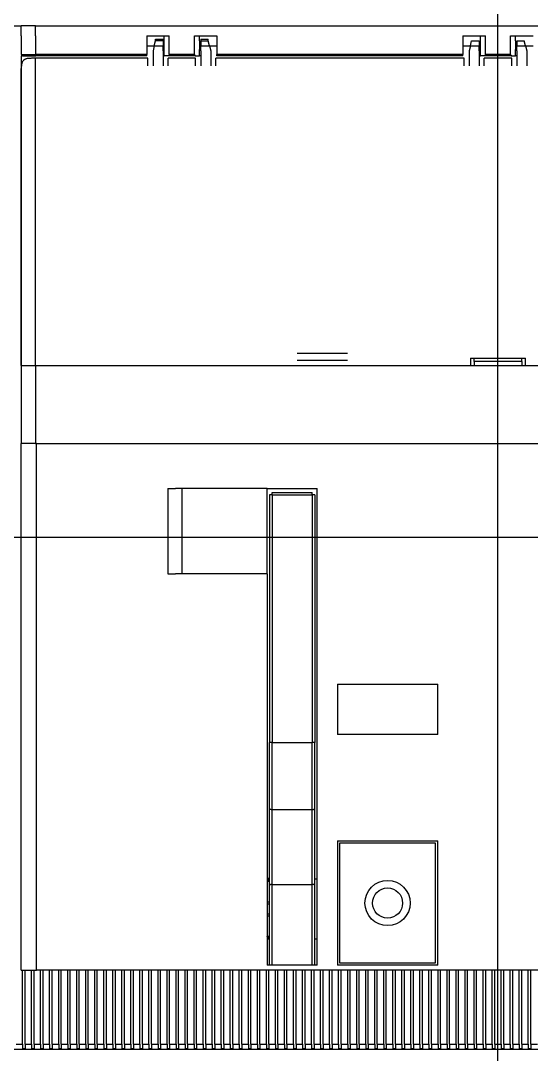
# Model space of a CAD drawing. Header units: metres. Extents: x -364 to 984, y 2601 to 8084.
# Drawn here: x 192.4 to 294.2, y 7642.2 to 7848.2 of the extents above; entities that cross this region are included whole.
import ezdxf

# ---------------------------------------------------------------- set-up
doc = ezdxf.new("R2010")
doc.units = ezdxf.units.M

# ---------------------------------------------------------------- blocks, each defined once
blk = doc.blocks.new('ABB-TR_T7_3')
for p, q in [((497.339783, 63.986435), (497.339783, 345.520004)), ((397.339821, 311.353454), (402.339821, 311.353454)), ((405.168252, 311.353454), (402.339821, 311.353454)), ((402.339821, 309.353454), (402.339821, 311.353454)), ((405.168252, 311.353454), (589.511391, 311.353454)), ((405.168252, 309.353454), (405.168252, 311.353454)), ((402.339821, 309.353454), (402.339821, 307.353454)), ((405.168252, 309.353454), (405.168252, 305.603454)), ((427.339821, 309.353454), (431.839821, 309.353454)), ((427.339821, 309.353454), (427.339821, 305.603454)), ((430.839821, 308.353454), (430.839821, 309.353454)), ((431.839821, 305.603454), (431.839821, 309.353454)), ((436.839821, 309.353454), (441.339821, 309.353454)), ((436.839821, 305.603454), (436.839821, 309.353454)), ((437.839821, 308.353454), (437.839821, 309.353454)), ((441.339821, 309.353454), (441.339821, 305.603454)), ((490.339822, 309.353454), (494.839822, 309.353454)), ((490.339822, 309.353454), (490.339822, 305.603454)), ((493.839822, 308.353454), (493.839822, 309.353454)), ((494.839822, 305.603454), (494.839822, 309.353454)), ((499.839822, 309.353454), (504.339822, 309.353454)), ((499.839822, 305.603454), (499.839822, 309.353454)), ((500.839822, 308.353454), (500.839822, 309.353454)), ((402.339821, 307.353454), (402.339821, 305.603454)), ((427.339821, 307.353454), (428.839821, 307.353454)), ((428.839821, 307.353454), (428.589821, 306.353454)), ((428.839821, 307.353454), (429.089821, 308.353454)), ((428.839821, 307.353454), (430.589821, 307.353454)), ((429.089821, 308.337379), (429.089821, 308.653457)), ((429.089821, 308.653457), (430.589821, 308.653457)), ((430.589821, 308.337379), (429.089821, 308.337379)), ((430.534821, 307.353454), (430.894822, 307.353454)), ((430.589821, 308.653457), (430.589821, 308.337379)), ((430.589821, 308.337379), (430.589821, 307.353454)), ((430.589821, 308.103454), (430.839821, 308.103454)), ((430.589821, 306.353454), (430.589821, 307.353454)), ((430.839821, 307.853454), (430.839821, 308.353454)), ((430.839821, 306.853454), (430.839821, 307.853454)), ((438.144932, 307.353454), (437.784211, 307.353454)), ((437.839821, 308.353454), (437.839821, 307.853454)), ((438.089821, 308.103454), (437.839821, 308.103454)), ((437.839821, 307.853454), (437.839821, 306.853454)), ((438.089821, 308.653457), (438.089821, 308.337379)), ((438.089821, 308.653457), (439.589821, 308.653457)), ((438.089821, 308.337379), (438.089821, 307.353454)), ((438.089821, 308.337379), (439.589821, 308.337379)), ((438.089821, 307.353454), (439.839821, 307.353454)), ((438.089821, 306.353454), (438.089821, 307.353454)), ((439.589821, 308.337379), (439.589821, 308.653457)), ((439.839821, 307.353454), (439.589821, 308.353454)), ((439.839818, 307.353454), (441.339821, 307.353454)), ((439.839821, 307.353454), (440.089821, 306.353454)), ((490.339822, 307.353454), (491.83982, 307.353454)), ((491.839822, 307.353454), (491.589822, 306.353454)), ((491.839822, 307.353454), (492.089822, 308.353454)), ((491.839822, 307.353454), (493.589822, 307.353454)), ((492.089822, 308.353454), (493.589822, 308.353454)), ((493.534822, 307.353454), (493.894822, 307.353454)), ((493.589822, 308.353454), (493.589822, 307.353454)), ((493.589822, 308.103454), (493.839821, 308.103454)), ((493.589822, 306.353454), (493.589822, 307.353454)), ((493.839822, 307.853454), (493.839822, 308.353454)), ((493.839822, 306.853454), (493.839822, 307.853454)), ((501.144932, 307.353454), (500.784212, 307.353454)), ((501.089822, 308.103454), (500.839821, 308.103454)), ((500.839822, 308.353454), (500.839822, 307.853454)), ((500.839822, 307.853454), (500.839822, 306.853454)), ((501.089822, 308.353454), (501.089822, 307.353454)), ((501.089822, 308.353454), (502.589822, 308.353454)), ((501.089822, 307.353454), (502.839822, 307.353454)), ((501.089822, 306.353454), (501.089822, 307.353454)), ((502.839822, 307.353454), (502.589822, 308.353454)), ((502.839819, 307.353454), (504.339822, 307.353454)), ((502.839822, 307.353454), (503.089822, 306.353454)), ((402.339821, 305.603454), (405.168252, 305.603454)), ((402.589821, 305.353454), (402.339821, 305.353454)), ((402.339821, 305.353454), (402.339821, 243.603454)), ((402.589821, 305.353454), (405.25158, 305.353454)), ((427.339821, 305.603454), (405.168252, 305.603454)), ((427.339821, 305.353454), (405.25158, 305.353454)), ((427.339821, 305.353454), (427.339821, 305.603454)), ((428.589821, 306.353454), (428.589821, 303.353454)), ((430.589821, 306.603454), (430.839821, 306.603454)), ((430.589821, 306.353454), (430.589821, 303.353454)), ((430.589821, 305.353454), (430.839821, 305.353454)), ((430.839821, 306.353454), (430.839821, 306.853454)), ((430.839821, 305.353454), (430.839821, 306.353454)), ((431.604119, 305.353454), (430.839821, 305.353454)), ((437.075524, 305.353454), (431.604119, 305.353454)), ((436.839821, 305.603454), (431.839821, 305.603454)), ((437.075524, 305.353454), (437.839821, 305.353454)), ((437.839821, 306.853454), (437.839821, 306.353454)), ((437.839821, 306.353454), (437.839821, 306.603454)), ((438.089821, 306.603454), (437.839821, 306.603454)), ((437.839821, 305.353454), (437.839821, 306.353454)), ((438.089821, 305.353454), (437.839821, 305.353454)), ((438.089821, 306.353454), (438.089821, 303.353454)), ((440.089821, 306.353454), (440.089821, 303.353454)), ((441.339821, 305.353454), (441.339821, 305.603454)), ((490.339822, 305.603454), (441.339821, 305.603454)), ((490.339822, 305.353454), (441.339821, 305.353454)), ((490.339822, 305.353454), (490.339822, 305.603454)), ((491.589822, 306.353454), (491.589822, 303.353454)), ((493.58982, 305.353454), (493.839822, 305.353454)), ((493.589822, 306.603454), (493.839821, 306.603454)), ((493.589822, 306.353454), (493.589822, 303.353454)), ((493.839822, 306.353454), (493.839822, 306.853454)), ((493.839822, 305.353454), (493.839822, 306.353454)), ((494.60412, 305.353454), (493.839822, 305.353454)), ((500.075524, 305.353454), (494.60412, 305.353454)), ((499.839822, 305.603454), (494.839822, 305.603454)), ((500.075524, 305.353454), (500.839822, 305.353454)), ((501.089822, 306.603454), (500.839821, 306.603454)), ((500.839822, 306.853454), (500.839822, 306.353454)), ((500.839822, 306.353454), (500.839822, 306.603454)), ((500.839822, 305.353454), (500.839822, 306.353454)), ((501.08982, 305.353454), (500.839822, 305.353454)), ((501.089822, 306.353454), (501.089822, 303.353454)), ((503.089822, 306.353454), (503.089822, 303.353454)), ((402.339821, 243.603454), (402.339821, 302.853454)), ((427.589821, 304.853454), (405.168252, 304.853454)), ((405.168252, 243.603454), (405.168252, 304.853454)), ((427.589821, 303.353454), (427.589821, 304.853454)), ((437.089821, 304.853454), (431.589821, 304.853454)), ((431.589821, 303.353454), (431.589821, 304.853454)), ((437.089821, 303.353454), (437.089821, 304.853454)), ((490.589822, 304.853454), (441.089821, 304.853454)), ((441.089821, 303.353454), (441.089821, 304.853454)), ((490.589822, 303.353454), (490.589822, 304.853454)), ((500.089822, 304.853454), (494.589822, 304.853454)), ((494.589822, 303.353454), (494.589822, 304.853454)), ((500.089822, 303.353454), (500.089822, 304.853454)), ((457.339783, 246.103454), (467.339783, 246.103454)), ((402.339821, 243.603454), (402.339821, 235.353454)), ((402.339821, 243.603454), (405.168252, 243.603454)), ((402.339821, 243.603454), (405.168252, 243.603454)), ((405.168252, 243.603454), (405.168252, 228.103454)), ((405.168252, 243.603454), (411.839821, 243.603454)), ((411.839821, 243.603454), (422.839821, 243.603454)), ((422.839783, 243.603454), (491.839783, 243.603454)), ((422.839821, 243.603454), (491.839822, 243.603454)), ((467.339783, 244.603454), (457.339783, 244.603454)), ((491.839783, 245.103454), (491.839783, 243.603454)), ((491.839783, 245.103454), (502.839783, 245.103454)), ((491.839783, 243.603454), (492.589783, 243.603454)), ((492.589783, 244.403454), (492.589783, 245.103454)), ((492.589783, 244.403454), (492.589783, 243.603454)), ((502.089783, 244.403454), (492.589783, 244.403454)), ((492.589783, 243.603454), (502.089783, 243.603454)), ((502.089783, 244.403454), (502.089783, 245.103454)), ((502.089783, 244.403454), (502.089783, 243.603454)), ((502.089783, 243.603454), (502.839783, 243.603454)), ((502.839783, 243.603454), (502.839783, 245.103454)), ((502.839822, 243.603454), (571.839821, 243.603454)), ((402.339821, 235.353454), (402.339821, 228.103451)), ((405.339783, 228.103454), (402.339783, 228.103454)), ((402.339783, 123.103454), (402.339783, 228.103454)), ((405.168252, 228.103454), (478.012633, 228.103454)), ((405.339783, 228.103454), (478.012637, 228.103454)), ((405.339783, 123.103454), (405.339783, 228.103454)), ((477.853192, 228.103454), (589.339783, 228.103454)), ((431.538483, 219.103454), (431.538483, 202.103454)), ((431.538483, 219.103454), (433.042649, 219.103454)), ((451.338486, 219.103454), (433.042649, 219.103454)), ((434.302273, 219.103454), (434.302273, 202.103454)), ((451.338486, 219.103454), (461.338486, 219.103454)), ((451.338486, 202.103454), (451.338486, 219.103454)), ((461.338486, 124.103454), (461.338486, 219.103454)), ((452.338486, 217.853454), (451.838486, 217.853454)), ((451.838486, 217.853454), (451.838486, 168.469776)), ((452.338486, 218.353454), (460.338486, 218.353454)), ((452.338486, 217.853454), (452.338486, 218.353454)), ((452.338486, 217.853454), (460.338486, 217.853454)), ((452.338486, 217.853454), (452.338486, 168.469776)), ((460.338486, 217.853454), (460.338486, 218.353454)), ((460.838486, 217.853454), (460.338486, 217.853454)), ((460.338486, 217.853454), (460.338486, 168.469776)), ((460.838486, 217.853454), (460.838486, 168.469776)), ((607.244744, 209.353454), (383.565323, 209.353454)), ((431.538483, 202.103454), (433.042649, 202.103454)), ((451.338486, 202.103454), (433.042649, 202.103454)), ((451.338486, 202.103454), (451.338486, 124.103454)), ((465.338486, 180.103454), (465.338486, 170.103454)), ((465.338486, 180.103454), (485.338486, 180.103454)), ((485.338486, 170.103454), (485.338486, 180.103454)), ((485.338486, 170.103454), (465.338486, 170.103454)), ((452.338486, 168.469776), (451.838486, 168.469776)), ((451.838486, 155.324154), (451.838486, 168.469776)), ((452.338486, 168.469776), (460.338486, 168.469776)), ((452.338486, 155.157753), (452.338486, 168.469776)), ((460.838486, 168.469776), (460.338486, 168.469776)), ((460.338486, 155.157753), (460.338486, 168.469776)), ((460.838486, 155.32415), (460.838486, 168.469776)), ((451.838486, 140.025345), (451.838486, 155.32415)), ((452.338486, 155.157753), (460.338486, 155.157753)), ((452.338486, 140.224144), (452.338486, 155.157753)), ((460.338486, 140.224144), (460.338486, 155.157753)), ((460.838486, 140.025345), (460.838486, 155.32415)), ((465.338486, 148.903454), (465.338486, 124.103454)), ((465.338486, 148.903454), (485.338486, 148.903454)), ((465.838486, 124.503456), (465.838486, 148.503456)), ((465.838486, 148.503456), (484.838486, 148.503456)), ((484.838486, 148.503456), (484.838486, 124.503456)), ((485.338486, 124.103454), (485.338486, 148.903454)), ((451.338475, 140.884605), (451.838486, 140.884605)), ((451.838486, 140.853454), (451.338479, 140.853454)), ((452.338486, 140.224144), (460.338486, 140.224144)), ((452.338486, 124.103668), (452.338486, 140.224144)), ((460.338486, 124.103668), (460.338486, 140.224144)), ((460.838486, 141.353454), (461.338479, 141.353454)), ((451.838486, 124.103462), (451.838486, 140.025345)), ((460.838486, 124.103462), (460.838486, 140.025345)), ((451.338482, 136.728454), (451.838486, 136.728454)), ((451.338482, 136.353454), (451.838486, 136.353454)), ((451.338482, 134.353454), (451.838486, 134.353454)), ((451.338482, 133.978454), (451.838486, 133.978454)), ((451.338475, 129.822304), (451.838486, 129.822304)), ((451.838486, 129.853454), (451.338479, 129.853454)), ((460.838486, 129.353454), (461.338479, 129.353454)), ((461.338486, 124.103454), (451.338486, 124.103454)), ((485.338486, 124.103454), (465.338486, 124.103454)), ((484.838486, 124.503456), (465.838486, 124.503456)), ((402.339783, 123.103454), (405.339783, 123.103454)), ((402.589821, 108.353454), (402.589821, 123.103454)), ((403.089821, 108.353454), (403.089821, 123.103454)), ((404.389824, 108.353454), (404.389824, 123.103454)), ((404.889824, 108.353454), (404.889824, 123.103454)), ((589.339783, 123.103454), (405.339783, 123.103454)), ((406.18982, 108.353454), (406.18982, 123.103454)), ((406.68982, 108.353454), (406.68982, 123.103454)), ((407.989823, 108.353454), (407.989823, 123.103454)), ((408.489823, 108.353454), (408.489823, 123.103454)), ((409.789818, 108.353454), (409.789818, 123.103454)), ((410.289818, 108.353454), (410.289818, 123.103454)), ((411.589821, 108.353454), (411.589821, 123.103454)), ((412.089821, 108.353454), (412.089821, 123.103454)), ((413.389824, 108.353454), (413.389824, 123.103454)), ((413.889824, 108.353454), (413.889824, 123.103454)), ((415.18982, 108.353454), (415.18982, 123.103454)), ((415.68982, 108.353454), (415.68982, 123.103454)), ((416.989823, 108.353454), (416.989823, 123.103454)), ((417.489823, 108.353454), (417.489823, 123.103454)), ((418.789818, 108.353454), (418.789818, 123.103454)), ((419.289818, 108.353454), (419.289818, 123.103454)), ((420.589821, 108.353454), (420.589821, 123.103454)), ((421.089821, 108.353454), (421.089821, 123.103454)), ((422.389824, 108.353454), (422.389824, 123.103454)), ((422.889824, 108.353454), (422.889824, 123.103454)), ((424.18982, 108.353454), (424.18982, 123.103454)), ((424.68982, 108.353454), (424.68982, 123.103454)), ((425.989823, 108.353454), (425.989823, 123.103454)), ((426.489823, 108.353454), (426.489823, 123.103454)), ((427.789818, 108.353454), (427.789818, 123.103454)), ((428.289818, 108.353454), (428.289818, 123.103454)), ((429.589821, 108.353454), (429.589821, 123.103454)), ((430.089821, 108.353454), (430.089821, 123.103454)), ((431.389824, 108.353454), (431.389824, 123.103454)), ((431.889824, 108.353454), (431.889824, 123.103454)), ((433.18982, 108.353454), (433.18982, 123.103454)), ((433.689824, 108.353454), (433.689824, 123.103454)), ((434.989823, 108.353454), (434.989823, 123.103454)), ((435.489823, 108.353454), (435.489823, 123.103454)), ((436.789822, 108.353454), (436.789822, 123.103454)), ((437.289822, 108.353454), (437.289822, 123.103454)), ((438.589821, 108.353454), (438.589821, 123.103454)), ((439.089821, 108.353454), (439.089821, 123.103454)), ((440.389821, 108.353454), (440.389821, 123.103454)), ((440.889821, 108.353454), (440.889821, 123.103454)), ((442.189824, 108.353454), (442.189824, 123.103454)), ((442.689824, 108.353454), (442.689824, 123.103454)), ((443.989823, 108.353454), (443.989823, 123.103454)), ((444.489823, 108.353454), (444.489823, 123.103454)), ((445.789822, 108.353454), (445.789822, 123.103454)), ((446.289822, 108.353454), (446.289822, 123.103454)), ((447.589821, 108.353454), (447.589821, 123.103454)), ((448.089821, 108.353454), (448.089821, 123.103454)), ((449.389821, 108.353454), (449.389821, 123.103454)), ((449.889821, 108.353454), (449.889821, 123.103454)), ((451.189824, 108.353454), (451.189824, 123.103454)), ((451.689824, 108.353454), (451.689824, 123.103454)), ((452.989823, 108.353454), (452.989823, 123.103454)), ((453.489823, 108.353454), (453.489823, 123.103454)), ((454.789822, 108.353454), (454.789822, 123.103454)), ((455.289822, 108.353454), (455.289822, 123.103454)), ((456.589821, 108.353454), (456.589821, 123.103454)), ((457.089821, 108.353454), (457.089821, 123.103454)), ((458.389821, 108.353454), (458.389821, 123.103454)), ((458.889821, 108.353454), (458.889821, 123.103454)), ((460.189824, 108.353454), (460.189824, 123.103454)), ((460.689824, 108.353454), (460.689824, 123.103454)), ((461.989823, 108.353454), (461.989823, 123.103454)), ((462.489823, 108.353454), (462.489823, 123.103454)), ((463.789822, 108.353454), (463.789822, 123.103454)), ((464.289822, 108.353454), (464.289822, 123.103454)), ((465.589821, 108.353454), (465.589821, 123.103454)), ((466.089821, 108.353454), (466.089821, 123.103454)), ((467.389823, 108.353454), (467.389823, 123.103454)), ((467.889823, 108.353454), (467.889823, 123.103454)), ((469.189822, 108.353454), (469.189822, 123.103454)), ((469.689822, 108.353454), (469.689822, 123.103454)), ((470.989823, 108.353454), (470.989823, 123.103454)), ((471.489823, 108.353454), (471.489823, 123.103454)), ((472.789822, 108.353454), (472.789822, 123.103454)), ((473.289822, 108.353454), (473.289822, 123.103454)), ((474.589821, 108.353454), (474.589821, 123.103454)), ((475.089821, 108.353454), (475.089821, 123.103454)), ((476.389823, 108.353454), (476.389823, 123.103454)), ((476.889823, 108.353454), (476.889823, 123.103454)), ((478.189822, 108.353454), (478.189822, 123.103454)), ((478.689822, 108.353454), (478.689822, 123.103454)), ((479.989823, 108.353454), (479.989823, 123.103454)), ((480.489823, 108.353454), (480.489823, 123.103454)), ((481.789822, 108.353454), (481.789822, 123.103454)), ((482.289822, 108.353454), (482.289822, 123.103454)), ((483.589822, 108.353454), (483.589822, 123.103454)), ((484.089822, 108.353454), (484.089822, 123.103454)), ((485.389823, 108.353454), (485.389823, 123.103454)), ((485.889823, 108.353454), (485.889823, 123.103454)), ((487.189822, 108.353454), (487.189822, 123.103454)), ((487.689822, 108.353454), (487.689822, 123.103454)), ((488.989822, 108.353454), (488.989822, 123.103454)), ((489.489822, 108.353454), (489.489822, 123.103454)), ((490.789822, 108.353454), (490.789822, 123.103454)), ((491.289822, 108.353454), (491.289822, 123.103454)), ((492.589822, 108.353454), (492.589822, 123.103454)), ((493.089822, 108.353454), (493.089822, 123.103454)), ((494.389822, 108.353454), (494.389822, 123.103454)), ((494.889822, 108.353454), (494.889822, 123.103454)), ((496.189822, 108.353454), (496.189822, 123.103454)), ((496.689822, 108.353454), (496.689822, 123.103454)), ((497.989822, 108.353454), (497.989822, 123.103454)), ((498.489822, 108.353454), (498.489822, 123.103454)), ((499.789822, 108.353454), (499.789822, 123.103454)), ((500.289822, 108.353454), (500.289822, 123.103454)), ((501.589822, 108.353454), (501.589822, 123.103454)), ((502.089822, 108.353454), (502.089822, 123.103454)), ((503.389822, 108.353454), (503.389822, 123.103454)), ((503.889822, 108.353454), (503.889822, 123.103454)), ((397.339821, 107.353454), (597.339821, 107.353454)), ((401.289818, 108.353454), (402.589821, 108.353454)), ((402.589821, 108.353454), (402.589821, 107.487427)), ((402.589821, 107.487427), (403.089821, 107.487427)), ((403.089821, 108.353454), (404.389824, 108.353454)), ((403.089821, 108.353454), (403.089821, 107.487427)), ((404.389824, 108.353454), (404.389824, 107.487427)), ((404.389824, 107.487427), (404.889824, 107.487427)), ((404.889824, 108.353454), (406.18982, 108.353454)), ((404.889824, 108.353454), (404.889824, 107.487427)), ((406.18982, 108.353454), (406.18982, 107.487427)), ((406.18982, 107.487427), (406.68982, 107.487427)), ((406.68982, 108.353454), (407.989823, 108.353454)), ((406.68982, 108.353454), (406.68982, 107.487427)), ((407.989823, 108.353454), (407.989823, 107.487427)), ((407.989823, 107.487427), (408.489823, 107.487427)), ((408.489823, 108.353454), (409.789818, 108.353454)), ((408.489823, 108.353454), (408.489823, 107.487427)), ((409.789818, 108.353454), (409.789818, 107.487427)), ((409.789818, 107.487427), (410.289818, 107.487427)), ((410.289818, 108.353454), (411.589821, 108.353454)), ((410.289818, 108.353454), (410.289818, 107.487427)), ((411.589821, 108.353454), (411.589821, 107.487427)), ((411.589821, 107.487427), (412.089821, 107.487427)), ((412.089821, 108.353454), (413.389824, 108.353454)), ((412.089821, 108.353454), (412.089821, 107.487427)), ((413.389824, 108.353454), (413.389824, 107.487427)), ((413.389824, 107.487427), (413.889824, 107.487427)), ((413.889824, 108.353454), (415.18982, 108.353454)), ((413.889824, 108.353454), (413.889824, 107.487427)), ((415.18982, 108.353454), (415.18982, 107.487427)), ((415.18982, 107.487427), (415.68982, 107.487427)), ((415.68982, 108.353454), (416.989823, 108.353454)), ((415.68982, 108.353454), (415.68982, 107.487427)), ((416.989823, 108.353454), (416.989823, 107.487427)), ((416.989823, 107.487427), (417.489823, 107.487427)), ((417.489823, 108.353454), (418.789818, 108.353454)), ((417.489823, 108.353454), (417.489823, 107.487427)), ((418.789818, 108.353454), (418.789818, 107.487427)), ((418.789818, 107.487427), (419.289818, 107.487427)), ((419.289818, 108.353454), (420.589821, 108.353454)), ((419.289818, 108.353454), (419.289818, 107.487427)), ((420.589821, 108.353454), (420.589821, 107.487427)), ((420.589821, 107.487427), (421.089821, 107.487427)), ((421.089821, 108.353454), (422.389824, 108.353454)), ((421.089821, 108.353454), (421.089821, 107.487427)), ((422.389824, 108.353454), (422.389824, 107.487427)), ((422.389824, 107.487427), (422.889824, 107.487427)), ((422.889824, 108.353454), (424.18982, 108.353454)), ((422.889824, 108.353454), (422.889824, 107.487427)), ((424.18982, 108.353454), (424.18982, 107.487427)), ((424.18982, 107.487427), (424.68982, 107.487427)), ((424.68982, 108.353454), (425.989823, 108.353454)), ((424.68982, 108.353454), (424.68982, 107.487427)), ((425.989823, 108.353454), (425.989823, 107.487427)), ((425.989823, 107.487427), (426.489823, 107.487427)), ((426.489823, 108.353454), (427.789818, 108.353454)), ((426.489823, 108.353454), (426.489823, 107.487427)), ((427.789818, 108.353454), (427.789818, 107.487427)), ((427.789818, 107.487427), (428.289818, 107.487427)), ((428.289818, 108.353454), (429.589821, 108.353454)), ((428.289818, 108.353454), (428.289818, 107.487427)), ((429.589821, 108.353454), (429.589821, 107.487427)), ((429.589821, 107.487427), (430.089821, 107.487427)), ((430.089821, 108.353454), (431.389824, 108.353454)), ((430.089821, 108.353454), (430.089821, 107.487427)), ((431.389824, 108.353454), (431.389824, 107.487427)), ((431.389824, 107.487427), (431.889824, 107.487427)), ((431.889824, 108.353454), (433.18982, 108.353454)), ((431.889824, 108.353454), (431.889824, 107.487427)), ((433.18982, 108.353454), (433.18982, 107.487427)), ((433.18982, 107.487427), (433.689824, 107.487427)), ((433.689824, 108.353454), (434.989823, 108.353454)), ((433.689824, 108.353454), (433.689824, 107.487427)), ((434.989823, 108.353454), (434.989823, 107.487427)), ((434.989823, 107.487427), (435.489823, 107.487427)), ((435.489823, 108.353454), (436.789822, 108.353454)), ((435.489823, 108.353454), (435.489823, 107.487427)), ((436.789822, 108.353454), (436.789822, 107.487427)), ((436.789822, 107.487427), (437.289822, 107.487427)), ((437.289822, 108.353454), (438.589821, 108.353454)), ((437.289822, 108.353454), (437.289822, 107.487427)), ((438.589821, 108.353454), (438.589821, 107.487427)), ((438.589821, 107.487427), (439.089821, 107.487427)), ((439.089821, 108.353454), (440.389821, 108.353454)), ((439.089821, 108.353454), (439.089821, 107.487427)), ((440.389821, 108.353454), (440.389821, 107.487427)), ((440.389821, 107.487427), (440.889821, 107.487427)), ((440.889821, 108.353454), (442.189824, 108.353454)), ((440.889821, 108.353454), (440.889821, 107.487427)), ((442.189824, 108.353454), (442.189824, 107.487427)), ((442.189824, 107.487427), (442.689824, 107.487427)), ((442.689824, 108.353454), (443.989823, 108.353454)), ((442.689824, 108.353454), (442.689824, 107.487427)), ((443.989823, 108.353454), (443.989823, 107.487427)), ((443.989823, 107.487427), (444.489823, 107.487427)), ((444.489823, 108.353454), (445.789822, 108.353454)), ((444.489823, 108.353454), (444.489823, 107.487427)), ((445.789822, 108.353454), (445.789822, 107.487427)), ((445.789822, 107.487427), (446.289822, 107.487427)), ((446.289822, 108.353454), (447.589821, 108.353454)), ((446.289822, 108.353454), (446.289822, 107.487427)), ((447.589821, 108.353454), (447.589821, 107.487427)), ((447.589821, 107.487427), (448.089821, 107.487427)), ((448.089821, 108.353454), (449.389821, 108.353454)), ((448.089821, 108.353454), (448.089821, 107.487427)), ((449.389821, 108.353454), (449.389821, 107.487427)), ((449.389821, 107.487427), (449.889821, 107.487427)), ((449.889821, 108.353454), (451.189824, 108.353454)), ((449.889821, 108.353454), (449.889821, 107.487427)), ((451.189824, 108.353454), (451.189824, 107.487427)), ((451.189824, 107.487427), (451.689824, 107.487427)), ((451.689824, 108.353454), (452.989823, 108.353454)), ((451.689824, 108.353454), (451.689824, 107.487427)), ((452.989823, 108.353454), (452.989823, 107.487427)), ((452.989823, 107.487427), (453.489823, 107.487427)), ((453.489823, 108.353454), (454.789822, 108.353454)), ((453.489823, 108.353454), (453.489823, 107.487427)), ((454.789822, 108.353454), (454.789822, 107.487427)), ((454.789822, 107.487427), (455.289822, 107.487427)), ((455.289822, 108.353454), (456.589821, 108.353454)), ((455.289822, 108.353454), (455.289822, 107.487427)), ((456.589821, 108.353454), (456.589821, 107.487427)), ((456.589821, 107.487427), (457.089821, 107.487427)), ((457.089821, 108.353454), (458.389821, 108.353454)), ((457.089821, 108.353454), (457.089821, 107.487427)), ((458.389821, 108.353454), (458.389821, 107.487427)), ((458.389821, 107.487427), (458.889821, 107.487427)), ((458.889821, 108.353454), (460.189824, 108.353454)), ((458.889821, 108.353454), (458.889821, 107.487427)), ((460.189824, 108.353454), (460.189824, 107.487427)), ((460.189824, 107.487427), (460.689824, 107.487427)), ((460.689824, 108.353454), (461.989823, 108.353454)), ((460.689824, 108.353454), (460.689824, 107.487427)), ((461.989823, 108.353454), (461.989823, 107.487427)), ((461.989823, 107.487427), (462.489823, 107.487427)), ((462.489823, 108.353454), (463.789822, 108.353454)), ((462.489823, 108.353454), (462.489823, 107.487427)), ((463.789822, 108.353454), (463.789822, 107.487427)), ((463.789822, 107.487427), (464.289822, 107.487427)), ((464.289822, 108.353454), (465.589821, 108.353454)), ((464.289822, 108.353454), (464.289822, 107.487427)), ((465.589821, 108.353454), (465.589821, 107.487427)), ((465.589821, 107.487427), (466.089821, 107.487427)), ((466.089821, 108.353454), (467.389823, 108.353454)), ((466.089821, 108.353454), (466.089821, 107.487427)), ((467.389823, 108.353454), (467.389823, 107.487427)), ((467.389823, 107.487427), (467.889823, 107.487427)), ((467.889823, 108.353454), (469.189822, 108.353454)), ((467.889823, 108.353454), (467.889823, 107.487427)), ((469.189822, 108.353454), (469.189822, 107.487427)), ((469.189822, 107.487427), (469.689822, 107.487427)), ((469.689822, 108.353454), (470.989823, 108.353454)), ((469.689822, 108.353454), (469.689822, 107.487427)), ((470.989823, 108.353454), (470.989823, 107.487427)), ((470.989823, 107.487427), (471.489823, 107.487427)), ((471.489823, 108.353454), (472.789822, 108.353454)), ((471.489823, 108.353454), (471.489823, 107.487427)), ((472.789822, 108.353454), (472.789822, 107.487427)), ((472.789822, 107.487427), (473.289822, 107.487427)), ((473.289822, 108.353454), (474.589821, 108.353454)), ((473.289822, 108.353454), (473.289822, 107.487427)), ((474.589821, 108.353454), (474.589821, 107.487427)), ((474.589821, 107.487427), (475.089821, 107.487427)), ((475.089821, 108.353454), (476.389823, 108.353454)), ((475.089821, 108.353454), (475.089821, 107.487427)), ((476.389823, 108.353454), (476.389823, 107.487427)), ((476.389823, 107.487427), (476.889823, 107.487427)), ((476.889823, 108.353454), (478.189822, 108.353454)), ((476.889823, 108.353454), (476.889823, 107.487427)), ((478.189822, 108.353454), (478.189822, 107.487427)), ((478.189822, 107.487427), (478.689822, 107.487427)), ((478.689822, 108.353454), (479.989823, 108.353454)), ((478.689822, 108.353454), (478.689822, 107.487427)), ((479.989823, 108.353454), (479.989823, 107.487427)), ((479.989823, 107.487427), (480.489823, 107.487427)), ((480.489823, 108.353454), (481.789822, 108.353454)), ((480.489823, 108.353454), (480.489823, 107.487427)), ((481.789822, 108.353454), (481.789822, 107.487427)), ((481.789822, 107.487427), (482.289822, 107.487427)), ((482.289822, 108.353454), (483.589822, 108.353454)), ((482.289822, 108.353454), (482.289822, 107.487427)), ((483.589822, 108.353454), (483.589822, 107.487427)), ((483.589822, 107.487427), (484.089822, 107.487427)), ((484.089822, 108.353454), (485.389823, 108.353454)), ((484.089822, 108.353454), (484.089822, 107.487427)), ((485.389823, 108.353454), (485.389823, 107.487427)), ((485.389823, 107.487427), (485.889823, 107.487427)), ((485.889823, 108.353454), (487.189822, 108.353454)), ((485.889823, 108.353454), (485.889823, 107.487427)), ((487.189822, 108.353454), (487.189822, 107.487427)), ((487.189822, 107.487427), (487.689822, 107.487427)), ((487.689822, 108.353454), (488.989822, 108.353454)), ((487.689822, 108.353454), (487.689822, 107.487427)), ((488.989822, 108.353454), (488.989822, 107.487427)), ((488.989822, 107.487427), (489.489822, 107.487427)), ((489.489822, 108.353454), (490.789822, 108.353454)), ((489.489822, 108.353454), (489.489822, 107.487427)), ((490.789822, 108.353454), (490.789822, 107.487427)), ((490.789822, 107.487427), (491.289822, 107.487427)), ((491.289822, 108.353454), (492.589822, 108.353454)), ((491.289822, 108.353454), (491.289822, 107.487427)), ((492.589822, 108.353454), (492.589822, 107.487427)), ((492.589822, 107.487427), (493.089822, 107.487427)), ((493.089822, 108.353454), (494.389822, 108.353454)), ((493.089822, 108.353454), (493.089822, 107.487427)), ((494.389822, 108.353454), (494.389822, 107.487427)), ((494.389822, 107.487427), (494.889822, 107.487427)), ((494.889822, 108.353454), (496.189822, 108.353454)), ((494.889822, 108.353454), (494.889822, 107.487427)), ((496.189822, 108.353454), (496.189822, 107.487427)), ((496.189822, 107.487427), (496.689822, 107.487427)), ((496.689822, 108.353454), (497.989822, 108.353454)), ((496.689822, 108.353454), (496.689822, 107.487427)), ((497.989822, 108.353454), (497.989822, 107.487427)), ((497.989822, 107.487427), (498.489822, 107.487427)), ((498.489822, 108.353454), (499.789822, 108.353454)), ((498.489822, 108.353454), (498.489822, 107.487427)), ((499.789822, 108.353454), (499.789822, 107.487427)), ((499.789822, 107.487427), (500.289822, 107.487427)), ((500.289822, 108.353454), (501.589822, 108.353454)), ((500.289822, 108.353454), (500.289822, 107.487427)), ((501.589822, 108.353454), (501.589822, 107.487427)), ((501.589822, 107.487427), (502.089822, 107.487427)), ((502.089822, 108.353454), (503.389822, 108.353454)), ((502.089822, 108.353454), (502.089822, 107.487427)), ((503.389822, 108.353454), (503.389822, 107.487427)), ((503.389822, 107.487427), (503.889822, 107.487427)), ((503.889822, 108.353454), (505.189822, 108.353454)), ((503.889822, 108.353454), (503.889822, 107.487427))]:
    blk.add_line(p, q)
for points in [[(405.168252, 305.603454), (405.169251, 305.564857), (405.172219, 305.527176), (405.17698, 305.492073), (405.183449, 305.459526), (405.190926, 305.432014), (405.199639, 305.407974), (405.208352, 305.389725), (405.217766, 305.374962), (405.22641, 305.365135), (405.23536, 305.358238), (405.243325, 305.354683), (405.25158, 305.353454)], [(431.839821, 305.603454), (431.839669, 305.594345), (431.839196, 305.585251), (431.837334, 305.567245), (431.834298, 305.54966), (431.830163, 305.532615), (431.825028, 305.516289), (431.818978, 305.500686), (431.812119, 305.48587), (431.804566, 305.471939), (431.796441, 305.458931), (431.787812, 305.4468), (431.778702, 305.435501), (431.769196, 305.42501), (431.759347, 305.415329), (431.74923, 305.406448), (431.738877, 305.398338), (431.728295, 305.390961), (431.71753, 305.3843), (431.706605, 305.378326), (431.695534, 305.373024), (431.68435, 305.368385), (431.673058, 305.364387), (431.66169, 305.36103), (431.650254, 305.358291), (431.638764, 305.35617), (431.627236, 305.35466), (431.615685, 305.353752), (431.604119, 305.353454)], [(436.839821, 305.603454), (436.839951, 305.595245), (436.840333, 305.587036), (436.841866, 305.570663), (436.844399, 305.554474), (436.847882, 305.538643), (436.852269, 305.523292), (436.857518, 305.508423), (436.863598, 305.494049), (436.870427, 305.48027), (436.877926, 305.467171), (436.886029, 305.45478), (436.8947, 305.443092), (436.903904, 305.432098), (436.913579, 305.421814), (436.923657, 305.412269), (436.934083, 305.403473), (436.944825, 305.395408), (436.955876, 305.388061), (436.96719, 305.381431), (436.97873, 305.375511), (436.990449, 305.370308), (437.002312, 305.365822), (437.014313, 305.36203), (437.026425, 305.35894), (437.038624, 305.356537), (437.050889, 305.35482), (437.063195, 305.353798), (437.069359, 305.353538), (437.075524, 305.353454)], [(494.839822, 305.603454), (494.839606, 305.592766), (494.838959, 305.582092), (494.836411, 305.561073), (494.832271, 305.54068), (494.826693, 305.521179), (494.819819, 305.502678), (494.811801, 305.485245), (494.802846, 305.469032), (494.793125, 305.454086), (494.782717, 305.440315), (494.771709, 305.427666), (494.760217, 305.416138), (494.748341, 305.405716), (494.736135, 305.396347), (494.723639, 305.387977), (494.710898, 305.380577), (494.697952, 305.374122), (494.684836, 305.368568), (494.671583, 305.363914), (494.658218, 305.36013), (494.644767, 305.3572), (494.631253, 305.355118), (494.617697, 305.353866), (494.60412, 305.353454)], [(499.839822, 305.603454), (499.83995, 305.595245), (499.840334, 305.587036), (499.841868, 305.570663), (499.844399, 305.554474), (499.847882, 305.538643), (499.852267, 305.523292), (499.857519, 305.508423), (499.863597, 305.494049), (499.870427, 305.48027), (499.877927, 305.467171), (499.886029, 305.45478), (499.894701, 305.443092), (499.903905, 305.432098), (499.91358, 305.421814), (499.923657, 305.412269), (499.934082, 305.403473), (499.944826, 305.395408), (499.955874, 305.388061), (499.967191, 305.381431), (499.97873, 305.375511), (499.990448, 305.370308), (500.002313, 305.365822), (500.014312, 305.36203), (500.026423, 305.35894), (500.038622, 305.356537), (500.050887, 305.35482), (500.063195, 305.353798), (500.069358, 305.353538), (500.075524, 305.353454)], [(405.168252, 304.853454), (405.031945, 304.853454), (404.89592, 304.853416), (404.76046, 304.853264), (404.625847, 304.852844), (404.492356, 304.851967), (404.360261, 304.85038), (404.229851, 304.847778), (404.101403, 304.843818), (403.97522, 304.838089), (403.851586, 304.830154), (403.730813, 304.819534), (403.613244, 304.805694), (403.49923, 304.788093), (403.389123, 304.766144), (403.283295, 304.739265), (403.182122, 304.706856), (403.085999, 304.668358), (403.040452, 304.646904), (402.99585, 304.623543), (402.995316, 304.623245), (402.954423, 304.599472), (402.914628, 304.573921), (402.910409, 304.57106), (402.873612, 304.544754), (402.838044, 304.516807), (402.831589, 304.511452), (402.766495, 304.451698), (402.759087, 304.444168), (402.700333, 304.378174), (402.693047, 304.369118), (402.639847, 304.295982), (402.633507, 304.286339), (402.585244, 304.205025), (402.580391, 304.195984), (402.536599, 304.105377), (402.533555, 304.098396), (402.49392, 303.99733), (402.492753, 303.994018), (402.457665, 303.883392), (402.427918, 303.767135), (402.403138, 303.645904), (402.382943, 303.520386), (402.366959, 303.391296), (402.354882, 303.259331), (402.346451, 303.125221), (402.341469, 302.989693), (402.340233, 302.921615), (402.339821, 302.853454)], [(451.838486, 155.324154), (451.839505, 155.313541), (451.842553, 155.302971), (451.855168, 155.281528), (451.878018, 155.259304), (451.913571, 155.23645), (451.96423, 155.21381), (452.031491, 155.19281), (452.11517, 155.17527), (452.212807, 155.163093), (452.319546, 155.157871), (452.338486, 155.157753)], [(460.338486, 155.157753), (460.393212, 155.158752), (460.447278, 155.161739), (460.499482, 155.166614), (460.549798, 155.173343), (460.596142, 155.181545), (460.639649, 155.191322), (460.677815, 155.201938), (460.71262, 155.21376), (460.741623, 155.225719), (460.767186, 155.238514), (460.787316, 155.25082), (460.804265, 155.263649), (460.816727, 155.275596), (460.826424, 155.287823), (460.832787, 155.299099), (460.8368, 155.310493), (460.838486, 155.32415)], [(451.33873, 140.897384), (451.381135, 140.941063), (451.421895, 140.985931), (451.460801, 141.031723), (451.49799, 141.078598), (451.533276, 141.126297), (451.566784, 141.174957), (451.598355, 141.224327), (451.62809, 141.274559), (451.655861, 141.325393), (451.681756, 141.376976), (451.705658, 141.429054), (451.72765, 141.481773), (451.747643, 141.534889), (451.76569, 141.588531), (451.781731, 141.642486), (451.795804, 141.696846), (451.807866, 141.751427), (451.81794, 141.806305), (451.826008, 141.86132), (451.832081, 141.916527), (451.836144, 141.971786), (451.838204, 142.027115), (451.838486, 142.056434)], [(452.338486, 140.224144), (452.288399, 140.223144), (452.238816, 140.220154), (452.190644, 140.215256), (452.143929, 140.208481), (452.100243, 140.200126), (452.058796, 140.190132), (452.021523, 140.179092), (451.986992, 140.166733), (451.957177, 140.153938), (451.930298, 140.140152), (451.908082, 140.126518), (451.888741, 140.112205), (451.873536, 140.098465), (451.860985, 140.084305), (451.851796, 140.070907), (451.844983, 140.057289), (451.840775, 140.044342), (451.838711, 140.031318), (451.838486, 140.025345)], [(460.838486, 140.025345), (460.837475, 140.037987), (460.834443, 140.050583), (460.822049, 140.075897), (460.800198, 140.101639), (460.767216, 140.12764), (460.721436, 140.153168), (460.661763, 140.177002), (460.5882, 140.197578), (460.502259, 140.21318), (460.407124, 140.222267), (460.338486, 140.224144)], [(451.838486, 128.650474), (451.834488, 128.761047), (451.822495, 128.871277), (451.802525, 128.980797), (451.774621, 129.08921), (451.738827, 129.196144), (451.695221, 129.301185), (451.643891, 129.403946), (451.58495, 129.503998), (451.518548, 129.600937), (451.444859, 129.694328), (451.364098, 129.783745), (451.33873, 129.809524)]]:
    blk.add_lwpolyline(points)
for radius in [4.5, 3]:
    blk.add_circle((475.338486, 136.503456), radius)

msp = doc.modelspace()

# ---------------------------------------------------------------- block references
msp.add_blockref('ABB-TR_T7_3', (-209.8, 7535.8))

doc.saveas('drawing.dxf')
